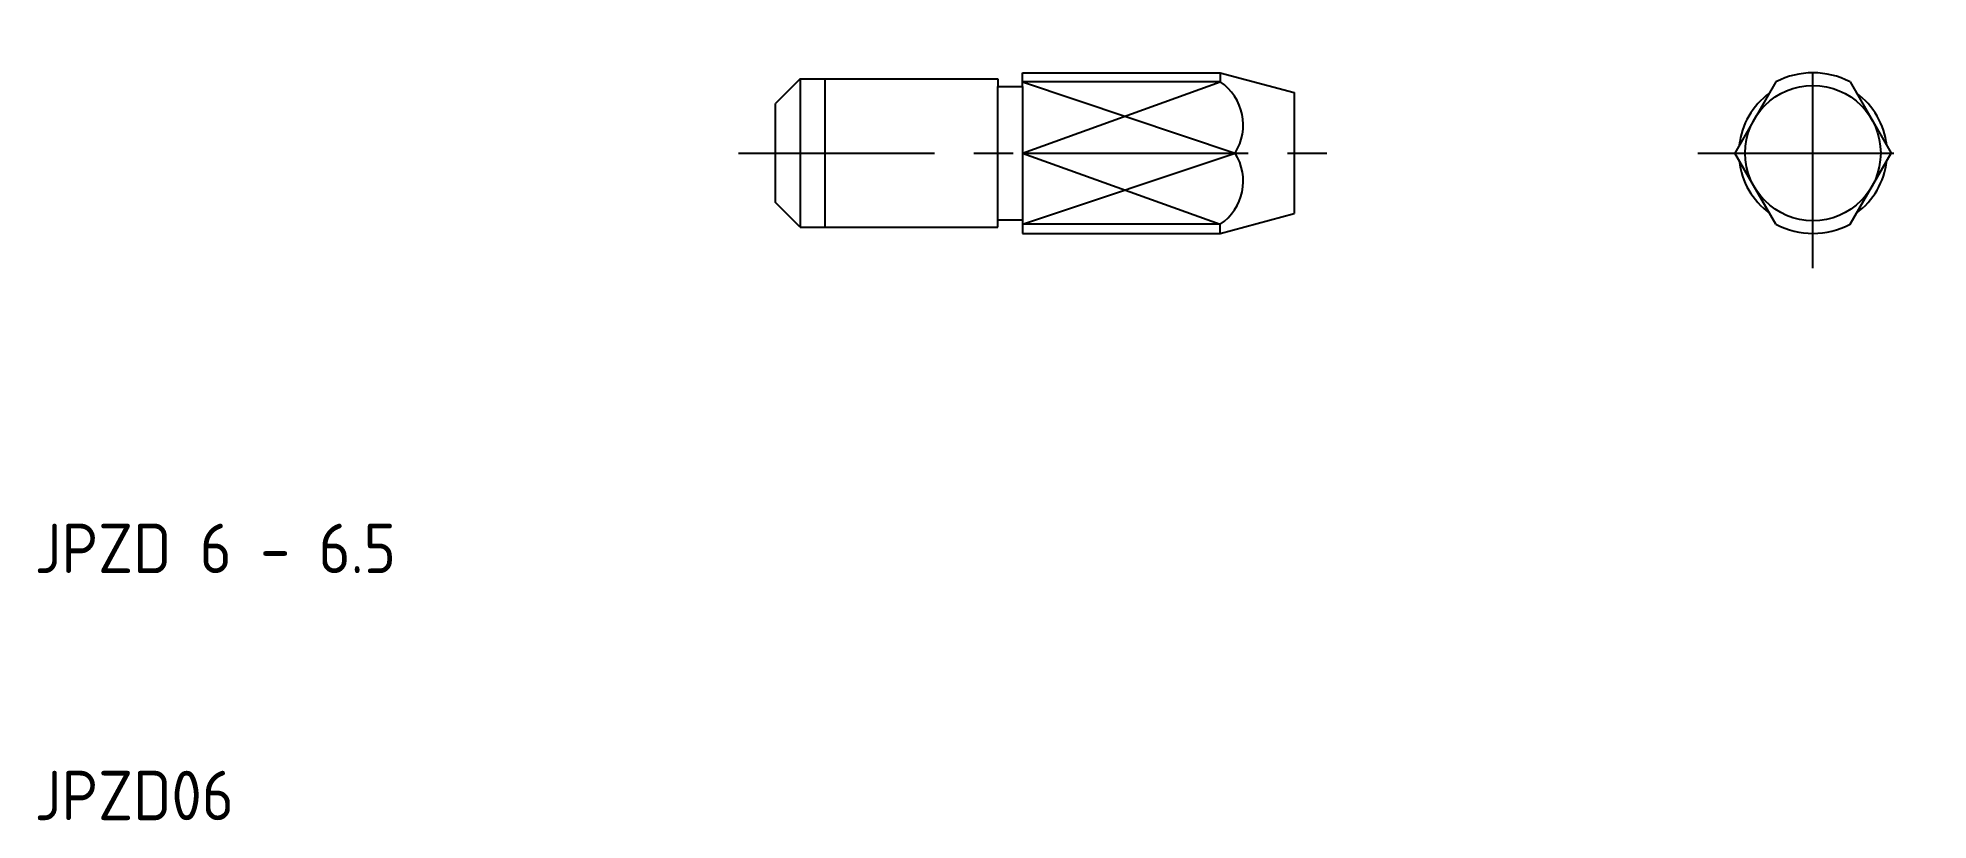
# Model space of a CAD drawing. Extents: x 10.1 to 86.7, y 10 to 41.7.
import ezdxf

# ---------------------------------------------------------------- set-up
doc = ezdxf.new("R2010")
doc.units = 0
doc.header["$LTSCALE"] = 0.25
doc.linetypes.add('CENTER', pattern=[50.8, 31.75, -6.35, 6.35, -6.35])
doc.layers.get('0').update_dxf_attribs({"linetype": 'CONTINUOUS'})
doc.layers.add('CENTER', color=1, linetype='CENTER')
doc.layers.add('PPMODEL2', color=3, linetype='CONTINUOUS')
doc.styles.get("Standard").update_dxf_attribs({"font": 'ISOCP.SHX', "bigfont": 'extfont.shx'})

msp = doc.modelspace()

# ---------------------------------------------------------------- linework, layer by layer
for p, q in [((41, 40), (40, 39)), ((41, 40), (41, 34)), ((41, 40), (49, 40)), ((42, 34), (42, 40)), ((49, 40), (49, 39.7)), ((50, 39.7), (50, 40.25)), ((50, 40.25), (58, 40.25)), ((58, 39.883141), (50, 39.883141)), ((58, 40.25), (58, 39.883141)), ((58, 40.25), (61, 39.446152)), ((80.5, 39.883141), (78.835418, 37)), ((83.5, 39.883141), (85.164582, 37)), ((49, 39.7), (50, 39.7)), ((49, 34.3), (49, 39.7)), ((50, 39.7), (50, 34.3)), ((61, 39.446152), (61, 34.553848)), ((40, 35), (40, 39)), ((50, 37), (58.6, 37)), ((80.5, 34.116859), (78.835418, 37)), ((83.5, 34.116859), (85.164582, 37)), ((41, 34), (40, 35)), ((58, 33.75), (61, 34.553848)), ((41, 34), (49, 34)), ((49, 34.3), (50, 34.3)), ((49, 34), (49, 34.3)), ((50, 34.3), (50, 33.75)), ((58, 34.116859), (50, 34.116859)), ((50, 33.75), (58, 33.75)), ((58, 33.75), (58, 34.116859))]:
    msp.add_line(p, q)
msp.add_circle((82, 37), 2.740608)
for centre, radius, start, end in [((56.822199, 38.13403), 2.108697, 327.466859, 56.044794), ((82, 37), 3.25, 62.513574, 117.486426), ((82, 37), 3, 125.998688, 174.001312), ((82, 37), 3, 5.998688, 54.001312), ((56.822199, 35.86597), 2.108697, 303.955206, 32.533141), ((82, 37), 3, 185.998688, 234.001312), ((82, 37), 3, 305.998688, 354.001312), ((82, 37), 3.25, 242.513574, 297.486426)]:
    msp.add_arc(centre, radius, start, end)
at = {"layer": 'CENTER', "color": 1, "linetype": 'CENTER'}
for p, q in [((82, 32.335418), (82, 41.664582)), ((38.5, 37), (62.5, 37)), ((77.335418, 37), (86.664582, 37))]:
    msp.add_line(p, q, dxfattribs=at)
at = {"layer": 'PPMODEL2'}
for p, q in [((50, 37), (58, 39.883141)), ((50, 39.883141), (58.6, 37)), ((50, 34.116859), (58.6, 37)), ((50, 37), (58, 34.116859))]:
    msp.add_line(p, q, dxfattribs=at)

# ---------------------------------------------------------------- texts
for s, p in [('JPZD 6 - 6.5', (10, 20)), ('JPZD06', (10, 10))]:
    msp.add_text(s, height=2).set_placement(p)

doc.saveas('drawing.dxf')
